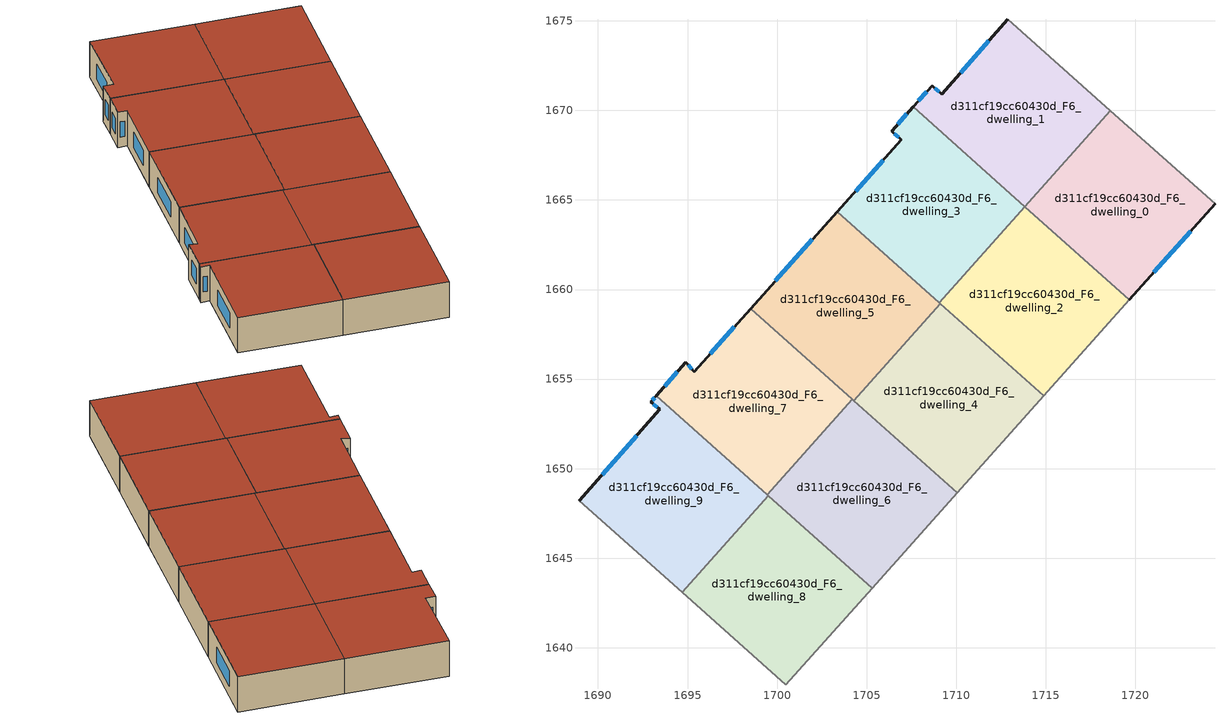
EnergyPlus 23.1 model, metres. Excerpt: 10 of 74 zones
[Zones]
d311cf19cc60430d_F6_dwelling_0
 floor to d311cf19cc60430d_F5_dwelling_0 (EU_floor_Construction): 1724.45,1664.79 1719.67,1659.43 1713.84,1664.63 1718.61,1669.99 z18
 wall outside (EU_wall_Construction): 1719.67,1659.43 1724.45,1664.79 z18:21
 wall to d311cf19cc60430d_F6_dwelling_1 (EU_wall_Construction): 1718.61,1669.99 1713.84,1664.63 z18:21
 wall adiabatic (EU_wall_Construction): 1724.45,1664.79 1718.61,1669.99 z18:21
 wall to d311cf19cc60430d_F6_dwelling_2 (EU_wall_Construction): 1713.84,1664.63 1719.67,1659.43 z18:21
 window (EU_Window_Construction): 1721.04,1660.96 1723.08,1663.26 z18.86:20.14
 roof outside (EU_roof_Construction): 1719.67,1659.43 1724.45,1664.79 1718.61,1669.99 1713.84,1664.63 z21
d311cf19cc60430d_F6_dwelling_1
 floor to d311cf19cc60430d_F5_dwelling_1 (EU_floor_Construction): 1718.61,1669.99 1713.84,1664.63 1707.59,1670.19 1708.65,1671.39 1709.2,1670.89 1712.88,1675.1 z18
 wall outside (EU_wall_Construction): 1712.88,1675.1 1709.2,1670.89 1708.65,1671.39 1707.59,1670.19 z18:21
 wall adiabatic (EU_wall_Construction): 1718.61,1669.99 1712.88,1675.1 z18:21
 wall to d311cf19cc60430d_F6_dwelling_3 (EU_wall_Construction): 1707.59,1670.19 1713.83,1664.63 z18:21
 window (EU_Window_Construction): 1708.35,1671.05 1707.89,1670.54 / 1709.04,1671.03 1708.81,1671.25 / 1711.83,1673.9 1710.25,1672.09 z18.86:20.14
 roof outside (EU_roof_Construction): 1713.84,1664.63 1718.61,1669.99 1712.88,1675.1 1709.2,1670.89 1708.65,1671.39 1707.59,1670.19 z21
d311cf19cc60430d_F6_dwelling_2
 floor to d311cf19cc60430d_F5_dwelling_2 (EU_floor_Construction): 1719.67,1659.43 1714.89,1654.08 1709.06,1659.27 1713.83,1664.63 z18
 wall to d311cf19cc60430d_F6_dwelling_3 (EU_wall_Construction): 1713.83,1664.63 1709.06,1659.27 z18:21
 wall adiabatic (EU_wall_Construction): 1714.89,1654.08 1719.67,1659.43 z18:21
 wall to d311cf19cc60430d_F6_dwelling_4 (EU_wall_Construction): 1709.12,1659.22 1714.89,1654.08 z18:21
 wall to d311cf19cc60430d_F6_dwelling_5 (EU_wall_Construction): 1709.06,1659.27 1709.12,1659.22 z18:21
 roof outside (EU_roof_Construction): 1714.89,1654.08 1719.67,1659.43 1713.83,1664.63 1709.06,1659.27 z21
d311cf19cc60430d_F6_dwelling_3
 floor to d311cf19cc60430d_F5_dwelling_3 (EU_floor_Construction): 1713.83,1664.63 1709.06,1659.27 1703.36,1664.35 1706.93,1668.36 1706.39,1668.84 1707.59,1670.19 z18
 wall outside (EU_wall_Construction): 1707.59,1670.19 1706.39,1668.84 1706.93,1668.36 1703.36,1664.35 z18:21
 wall to d311cf19cc60430d_F6_dwelling_5 (EU_wall_Construction): 1703.36,1664.35 1709.06,1659.27 z18:21
 window (EU_Window_Construction): 1705.91,1667.21 1704.38,1665.5 / 1706.55,1668.7 1706.78,1668.49 / 1707.25,1669.81 1706.73,1669.22 z18.86:20.14
 roof outside (EU_roof_Construction): 1709.06,1659.27 1713.83,1664.63 1707.59,1670.19 1706.39,1668.84 1706.93,1668.36 1703.36,1664.35 z21
d311cf19cc60430d_F6_dwelling_4
 floor to d311cf19cc60430d_F5_dwelling_4 (EU_floor_Construction): 1714.89,1654.08 1710.06,1648.66 1704.29,1653.8 1709.12,1659.22 z18
 wall to d311cf19cc60430d_F6_dwelling_5 (EU_wall_Construction): 1709.12,1659.22 1704.29,1653.8 z18:21
 wall adiabatic (EU_wall_Construction): 1710.06,1648.66 1714.89,1654.08 z18:21
 wall to d311cf19cc60430d_F6_dwelling_6 (EU_wall_Construction): 1704.29,1653.8 1710.06,1648.66 z18:21
 roof outside (EU_roof_Construction): 1710.06,1648.66 1714.89,1654.08 1709.12,1659.22 1704.29,1653.8 z21
d311cf19cc60430d_F6_dwelling_5
 floor to d311cf19cc60430d_F5_dwelling_5 (EU_floor_Construction): 1709.12,1659.22 1704.29,1653.8 1698.52,1658.94 1703.36,1664.35 z18
 wall outside (EU_wall_Construction): 1703.36,1664.35 1698.52,1658.94 z18:21
 wall to d311cf19cc60430d_F6_dwelling_7 (EU_wall_Construction): 1698.52,1658.94 1704.2,1653.88 z18:21
 wall to d311cf19cc60430d_F6_dwelling_6 (EU_wall_Construction): 1704.2,1653.88 1704.29,1653.8 z18:21
 window (EU_Window_Construction): 1701.98,1662.81 1699.9,1660.49 z18.86:20.14
 roof outside (EU_roof_Construction): 1704.29,1653.8 1709.12,1659.22 1703.36,1664.35 1698.52,1658.94 z21
d311cf19cc60430d_F6_dwelling_6
 floor to d311cf19cc60430d_F5_dwelling_6 (EU_floor_Construction): 1710.06,1648.66 1705.3,1643.32 1699.45,1648.54 1704.2,1653.88 z18
 wall to d311cf19cc60430d_F6_dwelling_7 (EU_wall_Construction): 1704.2,1653.88 1699.45,1648.54 z18:21
 wall adiabatic (EU_wall_Construction): 1705.3,1643.32 1710.06,1648.66 z18:21
 wall to d311cf19cc60430d_F6_dwelling_8 (EU_wall_Construction): 1699.51,1648.49 1705.3,1643.32 z18:21
 wall to d311cf19cc60430d_F6_dwelling_9 (EU_wall_Construction): 1699.45,1648.54 1699.51,1648.49 z18:21
 roof outside (EU_roof_Construction): 1705.3,1643.32 1710.06,1648.66 1704.2,1653.88 1699.45,1648.54 z21
d311cf19cc60430d_F6_dwelling_7
 floor to d311cf19cc60430d_F5_dwelling_7 (EU_floor_Construction): 1704.2,1653.88 1699.45,1648.54 1693.25,1654.06 1694.9,1655.94 1695.37,1655.41 1698.52,1658.94 z18
 wall outside (EU_wall_Construction): 1698.52,1658.94 1695.37,1655.41 1694.9,1655.94 1693.25,1654.06 z18:21
 wall to d311cf19cc60430d_F6_dwelling_9 (EU_wall_Construction): 1693.25,1654.06 1699.45,1648.54 z18:21
 window (EU_Window_Construction): 1694.43,1655.41 1693.72,1654.6 / 1695.23,1655.56 1695.03,1655.79 / 1697.62,1657.93 1696.27,1656.42 z18.86:20.14
 roof outside (EU_roof_Construction): 1699.45,1648.54 1704.2,1653.88 1698.52,1658.94 1695.37,1655.41 1694.9,1655.94 1693.25,1654.06 z21
d311cf19cc60430d_F6_dwelling_8
 floor to d311cf19cc60430d_F5_dwelling_8 (EU_floor_Construction): 1705.3,1643.32 1700.49,1637.93 1694.7,1643.09 1699.51,1648.49 z18
 wall to d311cf19cc60430d_F6_dwelling_9 (EU_wall_Construction): 1699.51,1648.49 1694.7,1643.09 z18:21
 wall adiabatic (EU_wall_Construction): 1694.7,1643.09 1700.49,1637.93 1705.3,1643.32 z18:21
 roof outside (EU_roof_Construction): 1700.49,1637.93 1705.3,1643.32 1699.51,1648.49 1694.7,1643.09 z21
d311cf19cc60430d_F6_dwelling_9
 floor to d311cf19cc60430d_F5_dwelling_9 (EU_floor_Construction): 1699.51,1648.49 1694.7,1643.09 1688.94,1648.22 1693.46,1653.3 1692.95,1653.73 1693.25,1654.06 z18
 wall outside (EU_wall_Construction): 1693.25,1654.06 1692.95,1653.73 1693.46,1653.3 1688.94,1648.22 z18:21
 wall adiabatic (EU_wall_Construction): 1688.94,1648.22 1694.7,1643.09 z18:21
 window (EU_Window_Construction): 1692.17,1651.85 1690.23,1649.67 / 1693.1,1653.61 1693.32,1653.42 / 1693.17,1653.97 1693.04,1653.82 z18.86:20.14
 roof outside (EU_roof_Construction): 1694.7,1643.09 1699.51,1648.49 1693.25,1654.06 1692.95,1653.73 1693.46,1653.3 1688.94,1648.22 z21
[Building]
EU S2 Campaign: North Axis=0; Terrain=City; Solar Distribution=FullExterior
[Site:Location]
Helsinki-Vantaa.AP: Latitude=60.317; Longitude=24.963; Time Zone=2; Elevation=54.6
[SizingPeriod:WeatherFileDays]
AnnualSizingPeriod: Begin Month=1; Begin Day of Month=1; End Month=12; End Day of Month=31; Day of Week for Start Day=Monday; Use Weather File Daylight Saving Period=No; Use Weather File Rain and Snow Indicators=No
[MATERIAL]
EU_InternalMass_Material: Roughness=MediumRough; Thickness=0.1; Conductivity=1; Density=1800; Specific Heat=900; Thermal Absorptance=0.9; Solar Absorptance=0.7; Visible Absorptance=0.7
[MATERIAL:NOMASS] Roughness=MediumRough; Thermal Absorptance=0.9; Solar Absorptance=0.7; Visible Absorptance=0.7
Name | Thermal Resistance
EU_wall_NoMass | 1.10183
EU_roof_NoMass; EU_floor_NoMass | 1.70606
[WINDOWMATERIAL:SIMPLEGLAZINGSYSTEM]
EU_Window_SimpleGlazing: UFactor=3.11035; Solar Heat Gain Coefficient=0.8; Visible Transmittance=0.8
[CONSTRUCTION]
EU_wall_Construction: EU_wall_NoMass
EU_roof_Construction: EU_roof_NoMass
EU_floor_Construction: EU_floor_NoMass
EU_Window_Construction: EU_Window_SimpleGlazing
EU_InternalMass_Construction: EU_InternalMass_Material
[ZONE] Type=1; Multiplier=1; Ceiling Height=autocalculate; Floor Area=autocalculate; Part of Total Floor Area=Yes
Name | Volume
d311cf19cc60430d_F6_dwelling_0; d311cf19cc60430d_F6_dwelling_7 | 168.288
d311cf19cc60430d_F6_dwelling_1 | 168.303
d311cf19cc60430d_F6_dwelling_2 | 168.283
d311cf19cc60430d_F6_dwelling_3 | 168.289
d311cf19cc60430d_F6_dwelling_4 | 168.297
d311cf19cc60430d_F6_dwelling_5 | 168.292
d311cf19cc60430d_F6_dwelling_6 | 168.281
d311cf19cc60430d_F6_dwelling_8 | 168.299
d311cf19cc60430d_F6_dwelling_9 | 168.286
[INTERNALMASS] Construction=EU_InternalMass_Construction
Name | Zone or ZoneList | Surface Area
d311cf19cc60430d_F6_dwelling_0_EU_InternalMass | d311cf19cc60430d_F6_dwelling_0 | 56.0957
d311cf19cc60430d_F6_dwelling_1_EU_InternalMass | d311cf19cc60430d_F6_dwelling_1 | 56.1007
d311cf19cc60430d_F6_dwelling_2_EU_InternalMass | d311cf19cc60430d_F6_dwelling_2 | 56.0944
d311cf19cc60430d_F6_dwelling_3_EU_InternalMass | d311cf19cc60430d_F6_dwelling_3 | 56.096
d311cf19cc60430d_F6_dwelling_4_EU_InternalMass | d311cf19cc60430d_F6_dwelling_4 | 56.0989
d311cf19cc60430d_F6_dwelling_5_EU_InternalMass | d311cf19cc60430d_F6_dwelling_5 | 56.0974
d311cf19cc60430d_F6_dwelling_6_EU_InternalMass | d311cf19cc60430d_F6_dwelling_6 | 56.0937
d311cf19cc60430d_F6_dwelling_7_EU_InternalMass | d311cf19cc60430d_F6_dwelling_7 | 56.0963
d311cf19cc60430d_F6_dwelling_8_EU_InternalMass | d311cf19cc60430d_F6_dwelling_8 | 56.0997
d311cf19cc60430d_F6_dwelling_9_EU_InternalMass | d311cf19cc60430d_F6_dwelling_9 | 56.0951
[OTHEREQUIPMENT] Fuel Type=Electricity; Design Level Calculation Method=Watts/Area; Power per Zone Floor Area=1; Fraction Latent=0; Fraction Radiant=0; Fraction Lost=0; Carbon Dioxide Generation Rate=0; EndUse Subcategory=EU_Step8_InternalGains
Name | Zone or ZoneList or Space or SpaceList | Schedule
EU_Step8_InternalGain_d311cf19cc60430d_F6_dwelling_0_f000 | d311cf19cc60430d_F6_dwelling_0 | EU_Step8_GainSchedule_d311cf19cc60430d_F6_dwelling_0_f000
EU_Step8_InternalGain_d311cf19cc60430d_F6_dwelling_1_f000 | d311cf19cc60430d_F6_dwelling_1 | EU_Step8_GainSchedule_d311cf19cc60430d_F6_dwelling_1_f000
EU_Step8_InternalGain_d311cf19cc60430d_F6_dwelling_2_f000 | d311cf19cc60430d_F6_dwelling_2 | EU_Step8_GainSchedule_d311cf19cc60430d_F6_dwelling_2_f000
EU_Step8_InternalGain_d311cf19cc60430d_F6_dwelling_3_f000 | d311cf19cc60430d_F6_dwelling_3 | EU_Step8_GainSchedule_d311cf19cc60430d_F6_dwelling_3_f000
EU_Step8_InternalGain_d311cf19cc60430d_F6_dwelling_4_f000 | d311cf19cc60430d_F6_dwelling_4 | EU_Step8_GainSchedule_d311cf19cc60430d_F6_dwelling_4_f000
EU_Step8_InternalGain_d311cf19cc60430d_F6_dwelling_5_f000 | d311cf19cc60430d_F6_dwelling_5 | EU_Step8_GainSchedule_d311cf19cc60430d_F6_dwelling_5_f000
EU_Step8_InternalGain_d311cf19cc60430d_F6_dwelling_6_f000 | d311cf19cc60430d_F6_dwelling_6 | EU_Step8_GainSchedule_d311cf19cc60430d_F6_dwelling_6_f000
EU_Step8_InternalGain_d311cf19cc60430d_F6_dwelling_7_f000 | d311cf19cc60430d_F6_dwelling_7 | EU_Step8_GainSchedule_d311cf19cc60430d_F6_dwelling_7_f000
EU_Step8_InternalGain_d311cf19cc60430d_F6_dwelling_8_f000 | d311cf19cc60430d_F6_dwelling_8 | EU_Step8_GainSchedule_d311cf19cc60430d_F6_dwelling_8_f000
EU_Step8_InternalGain_d311cf19cc60430d_F6_dwelling_9_f000 | d311cf19cc60430d_F6_dwelling_9 | EU_Step8_GainSchedule_d311cf19cc60430d_F6_dwelling_9_f000
[ZONEVENTILATION:DESIGNFLOWRATE] Schedule=EU_AlwaysOn; Design Flow Rate Calculation Method=AirChanges/Hour; Air Changes per Hour=0.756316; Ventilation Type=Natural; Fan Pressure Rise=0; Fan Total Efficiency=1; Constant Term Coefficient=1; Temperature Term Coefficient=0; Velocity Term Coefficient=0; Velocity Squared Term Coefficient=0; Minimum Indoor Temperature=-100; Maximum Indoor Temperature=100; Delta Temperature=-100; Minimum Outdoor Temperature=-100; Maximum Outdoor Temperature=100; Maximum Wind Speed=40
Name | Zone or ZoneList or Space or SpaceList
EU_ConstantAir_d311cf19cc60430d_F6_dwelling_0 | d311cf19cc60430d_F6_dwelling_0
EU_ConstantAir_d311cf19cc60430d_F6_dwelling_1 | d311cf19cc60430d_F6_dwelling_1
EU_ConstantAir_d311cf19cc60430d_F6_dwelling_2 | d311cf19cc60430d_F6_dwelling_2
EU_ConstantAir_d311cf19cc60430d_F6_dwelling_3 | d311cf19cc60430d_F6_dwelling_3
EU_ConstantAir_d311cf19cc60430d_F6_dwelling_4 | d311cf19cc60430d_F6_dwelling_4
EU_ConstantAir_d311cf19cc60430d_F6_dwelling_5 | d311cf19cc60430d_F6_dwelling_5
EU_ConstantAir_d311cf19cc60430d_F6_dwelling_6 | d311cf19cc60430d_F6_dwelling_6
EU_ConstantAir_d311cf19cc60430d_F6_dwelling_7 | d311cf19cc60430d_F6_dwelling_7
EU_ConstantAir_d311cf19cc60430d_F6_dwelling_8 | d311cf19cc60430d_F6_dwelling_8
EU_ConstantAir_d311cf19cc60430d_F6_dwelling_9 | d311cf19cc60430d_F6_dwelling_9
[HVACTEMPLATE:THERMOSTAT] Constant Heating Setpoint=20; Constant Cooling Setpoint=50
EU_HeatOnly_d311cf19cc60430d_F0_dwelling_0; EU_HeatOnly_d311cf19cc60430d_F0_dwelling_1; EU_HeatOnly_d311cf19cc60430d_F0_dwelling_2; EU_HeatOnly_d311cf19cc60430d_F0_dwelling_3; EU_HeatOnly_d311cf19cc60430d_F0_dwelling_4; EU_HeatOnly_d311cf19cc60430d_F0_dwelling_5; EU_HeatOnly_d311cf19cc60430d_F0_dwelling_6; EU_HeatOnly_d311cf19cc60430d_F0_dwelling_7; EU_HeatOnly_d311cf19cc60430d_F0_dwelling_8; EU_HeatOnly_d311cf19cc60430d_F0_dwelling_9; EU_HeatOnly_d311cf19cc60430d_F0_dwelling_10; EU_HeatOnly_d311cf19cc60430d_F1_dwelling_0; EU_HeatOnly_d311cf19cc60430d_F1_dwelling_1; EU_HeatOnly_d311cf19cc60430d_F1_dwelling_2; EU_HeatOnly_d311cf19cc60430d_F1_dwelling_3; EU_HeatOnly_d311cf19cc60430d_F1_dwelling_4; EU_HeatOnly_d311cf19cc60430d_F1_dwelling_5; EU_HeatOnly_d311cf19cc60430d_F1_dwelling_6; EU_HeatOnly_d311cf19cc60430d_F1_dwelling_7; EU_HeatOnly_d311cf19cc60430d_F1_dwelling_8; EU_HeatOnly_d311cf19cc60430d_F1_dwelling_9; EU_HeatOnly_d311cf19cc60430d_F1_dwelling_10; EU_HeatOnly_d311cf19cc60430d_F2_dwelling_0; EU_HeatOnly_d311cf19cc60430d_F2_dwelling_1; EU_HeatOnly_d311cf19cc60430d_F2_dwelling_2; EU_HeatOnly_d311cf19cc60430d_F2_dwelling_3; EU_HeatOnly_d311cf19cc60430d_F2_dwelling_4; EU_HeatOnly_d311cf19cc60430d_F2_dwelling_5; EU_HeatOnly_d311cf19cc60430d_F2_dwelling_6; EU_HeatOnly_d311cf19cc60430d_F2_dwelling_7; EU_HeatOnly_d311cf19cc60430d_F2_dwelling_8; EU_HeatOnly_d311cf19cc60430d_F2_dwelling_9; EU_HeatOnly_d311cf19cc60430d_F2_dwelling_10; EU_HeatOnly_d311cf19cc60430d_F3_dwelling_0; EU_HeatOnly_d311cf19cc60430d_F3_dwelling_1; EU_HeatOnly_d311cf19cc60430d_F3_dwelling_2; EU_HeatOnly_d311cf19cc60430d_F3_dwelling_3; EU_HeatOnly_d311cf19cc60430d_F3_dwelling_4; EU_HeatOnly_d311cf19cc60430d_F3_dwelling_5; EU_HeatOnly_d311cf19cc60430d_F3_dwelling_6; EU_HeatOnly_d311cf19cc60430d_F3_dwelling_7; EU_HeatOnly_d311cf19cc60430d_F3_dwelling_8; EU_HeatOnly_d311cf19cc60430d_F3_dwelling_9; EU_HeatOnly_d311cf19cc60430d_F3_dwelling_10; EU_HeatOnly_d311cf19cc60430d_F4_dwelling_0; EU_HeatOnly_d311cf19cc60430d_F4_dwelling_1; EU_HeatOnly_d311cf19cc60430d_F4_dwelling_2; EU_HeatOnly_d311cf19cc60430d_F4_dwelling_3; EU_HeatOnly_d311cf19cc60430d_F4_dwelling_4; EU_HeatOnly_d311cf19cc60430d_F4_dwelling_5; EU_HeatOnly_d311cf19cc60430d_F4_dwelling_6; EU_HeatOnly_d311cf19cc60430d_F4_dwelling_7; EU_HeatOnly_d311cf19cc60430d_F4_dwelling_8; EU_HeatOnly_d311cf19cc60430d_F4_dwelling_9; EU_HeatOnly_d311cf19cc60430d_F5_dwelling_0; EU_HeatOnly_d311cf19cc60430d_F5_dwelling_1; EU_HeatOnly_d311cf19cc60430d_F5_dwelling_2; EU_HeatOnly_d311cf19cc60430d_F5_dwelling_3; EU_HeatOnly_d311cf19cc60430d_F5_dwelling_4; EU_HeatOnly_d311cf19cc60430d_F5_dwelling_5; EU_HeatOnly_d311cf19cc60430d_F5_dwelling_6; EU_HeatOnly_d311cf19cc60430d_F5_dwelling_7; EU_HeatOnly_d311cf19cc60430d_F5_dwelling_8; EU_HeatOnly_d311cf19cc60430d_F5_dwelling_9; EU_HeatOnly_d311cf19cc60430d_F6_dwelling_0; EU_HeatOnly_d311cf19cc60430d_F6_dwelling_1; EU_HeatOnly_d311cf19cc60430d_F6_dwelling_2; EU_HeatOnly_d311cf19cc60430d_F6_dwelling_3; EU_HeatOnly_d311cf19cc60430d_F6_dwelling_4; EU_HeatOnly_d311cf19cc60430d_F6_dwelling_5; EU_HeatOnly_d311cf19cc60430d_F6_dwelling_6; EU_HeatOnly_d311cf19cc60430d_F6_dwelling_7; EU_HeatOnly_d311cf19cc60430d_F6_dwelling_8; EU_HeatOnly_d311cf19cc60430d_F6_dwelling_9
[HVACTEMPLATE:ZONE:IDEALLOADSAIRSYSTEM] System Availability Schedule=EU_AlwaysOn; Maximum Heating Supply Air Temperature=50; Minimum Cooling Supply Air Temperature=13; Maximum Heating Supply Air Humidity Ratio=0.0156; Minimum Cooling Supply Air Humidity Ratio=0.0077; Heating Limit=NoLimit; Cooling Limit=NoLimit; Heating Availability Schedule=EU_AlwaysOn; Cooling Availability Schedule=EU_CoolingOff; Dehumidification Control Type=ConstantSensibleHeatRatio; Cooling Sensible Heat Ratio=0.7; Dehumidification Setpoint=60; Humidification Control Type=None; Humidification Setpoint=30; Outdoor Air Method=None; Outdoor Air Flow Rate per Person=0.00944; Outdoor Air Flow Rate per Zone Floor Area=0; Outdoor Air Flow Rate per Zone=0; Demand Controlled Ventilation Type=None; Outdoor Air Economizer Type=NoEconomizer; Heat Recovery Type=None; Sensible Heat Recovery Effectiveness=0.7; Latent Heat Recovery Effectiveness=0.65
Name | Template Thermostat
d311cf19cc60430d_F6_dwelling_0 | EU_HeatOnly_d311cf19cc60430d_F6_dwelling_0
d311cf19cc60430d_F6_dwelling_1 | EU_HeatOnly_d311cf19cc60430d_F6_dwelling_1
d311cf19cc60430d_F6_dwelling_2 | EU_HeatOnly_d311cf19cc60430d_F6_dwelling_2
d311cf19cc60430d_F6_dwelling_3 | EU_HeatOnly_d311cf19cc60430d_F6_dwelling_3
d311cf19cc60430d_F6_dwelling_4 | EU_HeatOnly_d311cf19cc60430d_F6_dwelling_4
d311cf19cc60430d_F6_dwelling_5 | EU_HeatOnly_d311cf19cc60430d_F6_dwelling_5
d311cf19cc60430d_F6_dwelling_6 | EU_HeatOnly_d311cf19cc60430d_F6_dwelling_6
d311cf19cc60430d_F6_dwelling_7 | EU_HeatOnly_d311cf19cc60430d_F6_dwelling_7
d311cf19cc60430d_F6_dwelling_8 | EU_HeatOnly_d311cf19cc60430d_F6_dwelling_8
d311cf19cc60430d_F6_dwelling_9 | EU_HeatOnly_d311cf19cc60430d_F6_dwelling_9
[SIZING:ZONE] Zone Cooling Design Supply Air Temperature Input Method=SupplyAirTemperature; Zone Cooling Design Supply Air Temperature=13; Zone Heating Design Supply Air Temperature Input Method=SupplyAirTemperature; Zone Heating Design Supply Air Temperature=50; Zone Cooling Design Supply Air Humidity Ratio=0.008; Zone Heating Design Supply Air Humidity Ratio=0.008; Cooling Design Air Flow Method=DesignDay; Cooling Design Air Flow Rate=0; Cooling Minimum Air Flow per Zone Floor Area=0.000762; Cooling Minimum Air Flow=0; Cooling Minimum Air Flow Fraction=0.2; Heating Design Air Flow Method=DesignDay; Heating Design Air Flow Rate=0; Heating Maximum Air Flow per Zone Floor Area=0.002032; Heating Maximum Air Flow=0.141576; Heating Maximum Air Flow Fraction=0.3; Account for Dedicated Outdoor Air System=No; Dedicated Outdoor Air System Control Strategy=NeutralSupplyAir; Dedicated Outdoor Air Low Setpoint Temperature for Design=autosize; Dedicated Outdoor Air High Setpoint Temperature for Design=autosize; Zone Load Sizing Method=Sensible Load Only No Latent Load; Zone Latent Cooling Design Supply Air Humidity Ratio Input Method=HumidityRatioDifference; Zone Cooling Design Supply Air Humidity Ratio Difference=0.005; Zone Latent Heating Design Supply Air Humidity Ratio Input Method=HumidityRatioDifference; Zone Humidification Design Supply Air Humidity Ratio Difference=0.005
d311cf19cc60430d_F6_dwelling_0; d311cf19cc60430d_F6_dwelling_1; d311cf19cc60430d_F6_dwelling_2; d311cf19cc60430d_F6_dwelling_3; d311cf19cc60430d_F6_dwelling_4; d311cf19cc60430d_F6_dwelling_5; d311cf19cc60430d_F6_dwelling_6; d311cf19cc60430d_F6_dwelling_7; d311cf19cc60430d_F6_dwelling_8; d311cf19cc60430d_F6_dwelling_9
[SCHEDULE:CONSTANT]
Name | Hourly Value
EU_AlwaysOn | 1
EU_CoolingOff | 0
[SCHEDULE:FILE] Column Number=1; Rows to Skip at Top=0; Number of Hours of Data=8760; Column Separator=Comma; Interpolate to Timestep=No; Minutes per Item=60; Adjust Schedule for Daylight Savings=Yes
Name | File
EU_Step8_GainSchedule_d311cf19cc60430d_F6_dwelling_0_f000 | ../../schedules/d311cf19cc60430d/d311cf19cc60430d_F6_dwelling_0_f000_gain.csv
EU_Step8_GainSchedule_d311cf19cc60430d_F6_dwelling_1_f000 | ../../schedules/d311cf19cc60430d/d311cf19cc60430d_F6_dwelling_1_f000_gain.csv
EU_Step8_GainSchedule_d311cf19cc60430d_F6_dwelling_2_f000 | ../../schedules/d311cf19cc60430d/d311cf19cc60430d_F6_dwelling_2_f000_gain.csv
EU_Step8_GainSchedule_d311cf19cc60430d_F6_dwelling_3_f000 | ../../schedules/d311cf19cc60430d/d311cf19cc60430d_F6_dwelling_3_f000_gain.csv
EU_Step8_GainSchedule_d311cf19cc60430d_F6_dwelling_4_f000 | ../../schedules/d311cf19cc60430d/d311cf19cc60430d_F6_dwelling_4_f000_gain.csv
EU_Step8_GainSchedule_d311cf19cc60430d_F6_dwelling_5_f000 | ../../schedules/d311cf19cc60430d/d311cf19cc60430d_F6_dwelling_5_f000_gain.csv
EU_Step8_GainSchedule_d311cf19cc60430d_F6_dwelling_6_f000 | ../../schedules/d311cf19cc60430d/d311cf19cc60430d_F6_dwelling_6_f000_gain.csv
EU_Step8_GainSchedule_d311cf19cc60430d_F6_dwelling_7_f000 | ../../schedules/d311cf19cc60430d/d311cf19cc60430d_F6_dwelling_7_f000_gain.csv
EU_Step8_GainSchedule_d311cf19cc60430d_F6_dwelling_8_f000 | ../../schedules/d311cf19cc60430d/d311cf19cc60430d_F6_dwelling_8_f000_gain.csv
EU_Step8_GainSchedule_d311cf19cc60430d_F6_dwelling_9_f000 | ../../schedules/d311cf19cc60430d/d311cf19cc60430d_F6_dwelling_9_f000_gain.csv
